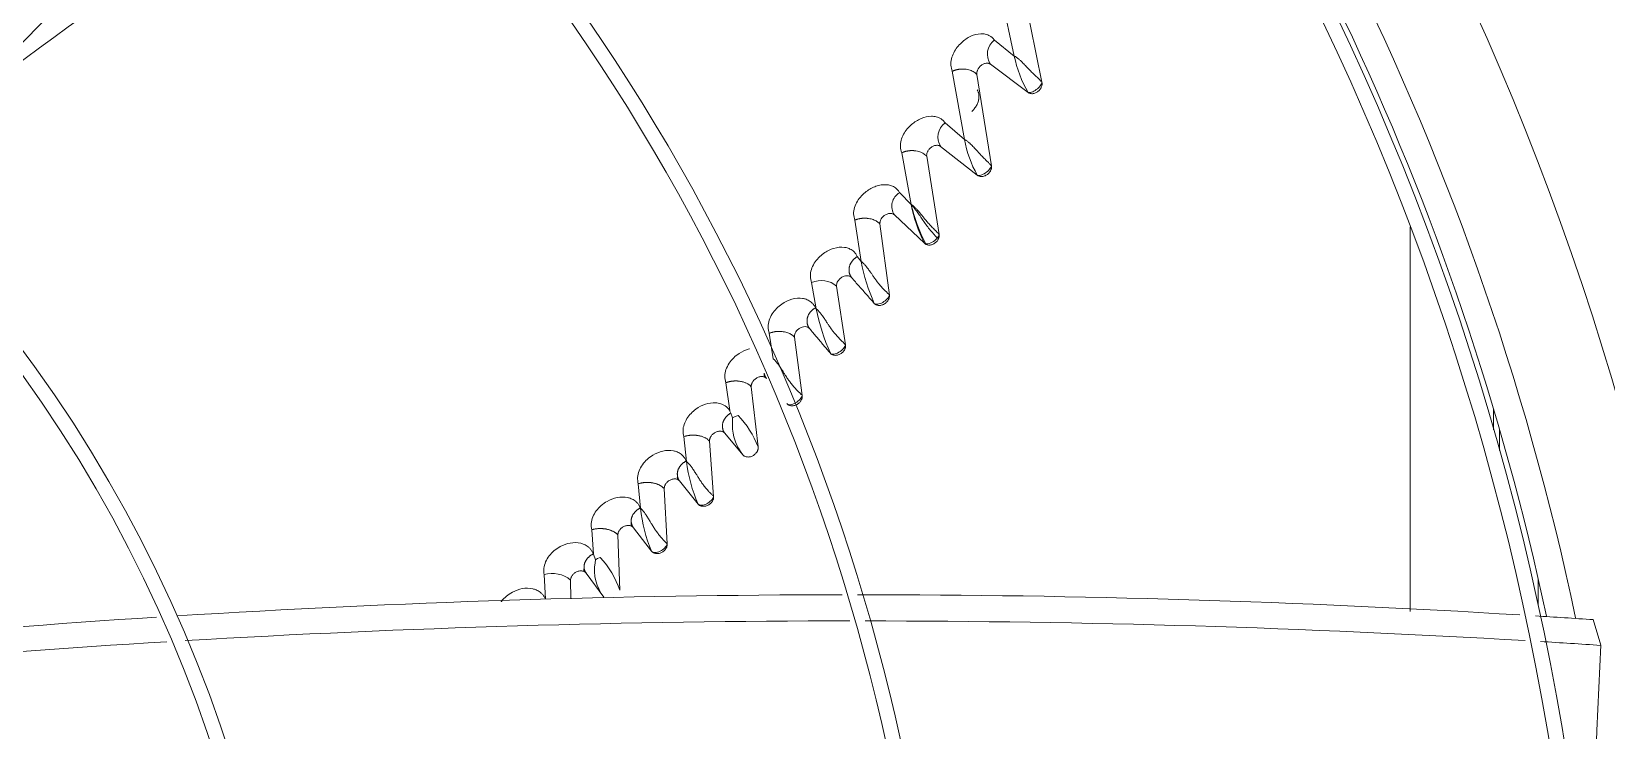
# Model space of a CAD drawing. Header units: millimetres. Extents: x 113490 to 142599, y -20467 to 115.
# Drawn here: x 124341.5 to 124607.3, y -11283.8 to -11165.8 of the extents above; entities that cross this region are included whole.
import ezdxf

# ---------------------------------------------------------------- set-up
doc = ezdxf.new("R2010")
doc.units = ezdxf.units.MM
doc.layers.add('DV3_0', color=7, linetype='Continuous')

msp = doc.modelspace()

# ---------------------------------------------------------------- linework, layer by layer
at = {"layer": 'DV3_0', "color": 7, "linetype": 'Continuous', "lineweight": 15}
for p, q in [((124315.94, -11191.95), (124468.66, -11037.08)), ((124504.68, -11157.76), (124507.32, -11169.95)), ((124508.69, -11158.13), (124511.98, -11174.37)), ((124507.32, -11169.95), (124503.96, -11167.25)), ((124509.68, -11176.1), (124503.29, -11171.32)), ((124496.86, -11172.51), (124498.93, -11184.02)), ((124501.02, -11173.05), (124503.46, -11188.45)), ((124498.93, -11184.02), (124495.65, -11181.24)), ((124501.08, -11190.05), (124494.89, -11185.2)), ((124488.34, -11186.26), (124489.92, -11194.99)), ((124492.54, -11186.85), (124494.63, -11200.04)), ((124489.92, -11194.99), (124487.98, -11193.01)), ((124480.41, -11197.64), (124481.48, -11204.6)), ((124484.65, -11198.28), (124486.24, -11210.27)), ((124492.16, -11201.55), (124487.1, -11196.76)), ((124574.12, -11198.79), (124574.12, -11263.69)), ((124481.48, -11204.6), (124480.82, -11203.79)), ((124473.12, -11208.18), (124473.9, -11212.63)), ((124477.34, -11208.79), (124478.84, -11218.68)), ((124473.9, -11212.63), (124473.76, -11212.44)), ((124465.97, -11216.72), (124466.65, -11221.06)), ((124470.22, -11217.37), (124471.53, -11227.23)), ((124458.63, -11225.07), (124459.3, -11229.75)), ((124462.94, -11225.75), (124464.09, -11235.89)), ((124459.79, -11230.97), (124459.46, -11230.22)), ((124459.79, -11230.97), (124460.24, -11230.75)), ((124460.24, -11230.75), (124460.71, -11230.58)), ((124588.21, -11229.49), (124588.21, -11233.04)), ((124459.74, -11232.21), (124459.79, -11230.97)), ((124589.2, -11236.49), (124589.2, -11232.85)), ((124451.55, -11234.16), (124452, -11238.35)), ((124455.89, -11234.92), (124456.57, -11244.27)), ((124461.5, -11237.23), (124458.46, -11233.59)), ((124452, -11238.35), (124451.95, -11238.28)), ((124443.85, -11242.12), (124444.23, -11246.25)), ((124448.25, -11242.93), (124448.74, -11252.28)), ((124453.96, -11245.54), (124450.84, -11241.65)), ((124444.23, -11246.25), (124444.2, -11246.21)), ((124436, -11249.88), (124436.3, -11254.01)), ((124440.43, -11250.75), (124440.73, -11260.1)), ((124446.1, -11253.49), (124443.05, -11249.53)), ((124436.3, -11254.01), (124436.27, -11253.97)), ((124436.64, -11254.94), (124436.3, -11254.01)), ((124436.99, -11254.75), (124437.26, -11254.62)), ((124437.26, -11254.62), (124437.44, -11254.55)), ((124438.05, -11261.26), (124435.08, -11257.21)), ((124436.56, -11255.44), (124436.64, -11254.94)), ((124436.64, -11254.94), (124436.99, -11254.75)), ((124427.98, -11257.44), (124428.21, -11261.61)), ((124432.43, -11258.38), (124432.46, -11261.48)), ((124595.73, -11262.66), (124595.73, -11258.08)), ((124606.3, -11269.38), (124605.05, -11265.05)), ((124605.65, -11283.75), (124606.3, -11269.38))]:
    msp.add_line(p, q, dxfattribs=at)
for centre, radius, start, end in [((124150.24, -11359.99), 551.5, 15.4775, 74.5225), ((124150.24, -11359.99), 453.5, 315.9918, 45.5613), ((124150.24, -11359.99), 456, 316.0129, 45.5635), ((124150.24, -11359.99), 477.5, 316.9802, 43.0198), ((124150.24, -11359.99), 457, 12.0648, 38.7918), ((124150.24, -11359.99), 343.5, 315.6512, 45.622), ((124150.24, -11359.99), 346, 316.5062, 45.3204), ((124859.25, -11871.46), 872.22, 121.56134, 127.88902), ((124505.79, -11169.63), 3.01, 127.446, 214.0679), ((124527.09, -11165.9), 20.18, 191.5575, 210.3468), ((124497.3, -11183.61), 2.88, 124.7166, 213.5116), ((124517.38, -11180.84), 18.72, 189.7816, 209.4698), ((124150.24, -11359.99), 233.5, 316.4663, 45.8392), ((124150.24, -11359.99), 236, 317.0271, 45.7088), ((124489.3, -11195.29), 2.64, 120.02, 213.6405), ((124514.08, -11190.4), 24.59, 190.7346, 206.9553), ((124517.86, -11188.33), 28.72, 193.3894, 207.6128), ((124509.96, -11199.62), 28.9, 189.9095, 204.6566), ((124474.76, -11211.76), 3.94, 48.9972, 114.5532), ((124506.79, -11206.27), 33.49, 190.9397, 204.3643), ((124466.09, -11223.78), 0.996, 164.4286, 200.7731), ((124453.67, -11231.95), 6.04, 16.651, 21.4082), ((124449.36, -11241.54), 15.77, 20.989, 44.0203), ((124468.15, -11232.08), 8.41, 180.9081, 217.7819), ((124478.09, -11235.11), 26.29, 187.0764, 203.3625), ((124451.33, -11241.09), 0.885, 161.2275, 200.8008), ((124469.82, -11243.51), 25.74, 186.1174, 202.8222), ((124443.5, -11248.97), 0.845, 159.536, 201.092), ((124426.13, -11264.99), 15.39, 18.5208, 42.7185), ((124429.33, -11262.08), 4.83, 50.0895, 106.1879), ((124435.48, -11256.66), 0.795, 157.3992, 201.2102), ((124444.06, -11256.62), 7.59, 171.042, 217.6939), ((124480.61, -13101.74), 1840.9, 90.07296, 93.56963), ((124480.61, -13101.74), 1840.9, 86.5108, 89.99128), ((124480.61, -13101.74), 1840.9, 93.67624, 96.85972), ((124480.5, -13186.65), 1921.39, 90.02851, 93.37418), ((124480.5, -13186.65), 1921.39, 86.62723, 89.95007), ((124480.61, -13101.74), 1840.9, 86.12402, 86.42814), ((124480.5, -13186.65), 1921.39, 93.4677, 96.48783), ((124480.5, -13186.65), 1921.39, 86.24591, 86.54956), ((125012.49, -11303.41), 407.31, 177.2335, 181.1915)]:
    msp.add_arc(centre, radius, start, end, dxfattribs=at)
at = {"layer": 'DV3_0', "color": 7, "linetype": 'Continuous', "lineweight": 20}
for centre, radius, start, end in [((124150.24, -11359.99), 461.75, 11.9044, 42.2304), ((124492.45, -11201.16), 0.49, 233.7476, 265.2283), ((124492.28, -11199.1), 2.55, 272.8508, 322.5113), ((124493.33, -11199.73), 1.35, 316.5606, 346.5087)]:
    msp.add_arc(centre, radius, start, end, dxfattribs=at)
at = {"layer": 'DV3_0', "color": 7, "linetype": 'Continuous', "lineweight": 15}
for points, knots in [([(124503.96, -11167.25), (124503.85, -11167.11), (124503.65, -11166.85), (124503.27, -11166.57), (124502.86, -11166.37), (124502.45, -11166.25), (124502.06, -11166.2), (124501.24, -11166.18), (124499.93, -11166.52), (124498.59, -11167.45), (124497.67, -11168.46), (124497.07, -11169.38), (124496.68, -11170.42), (124496.55, -11171.53), (124496.75, -11172.18), (124496.86, -11172.51)], [0, 0, 0, 0, 0.048624, 0.094156, 0.13685, 0.17668, 0.213406, 0.24691, 0.396876, 0.550422, 0.632436, 0.719781, 0.810754, 0.903952, 1, 1, 1, 1]), ([(124496.86, -11172.51), (124496.9, -11172.49), (124497, -11172.45), (124497.14, -11172.4), (124497.28, -11172.35), (124497.41, -11172.31), (124497.54, -11172.27), (124497.67, -11172.24), (124497.79, -11172.21), (124497.91, -11172.19), (124498.03, -11172.18), (124498.14, -11172.16), (124498.24, -11172.15), (124498.34, -11172.14), (124498.43, -11172.14), (124498.52, -11172.14), (124498.6, -11172.14), (124498.68, -11172.14), (124498.75, -11172.14), (124498.81, -11172.14), (124498.87, -11172.14), (124498.93, -11172.15), (124499.12, -11172.16), (124499.45, -11172.21), (124499.87, -11172.33), (124500.23, -11172.48), (124500.54, -11172.65), (124500.8, -11172.84), (124500.95, -11172.98), (124501.01, -11173.05)], [0, 0, 0, 0, 0.032244, 0.06322, 0.092989, 0.121598, 0.149081, 0.175465, 0.200767, 0.225002, 0.248177, 0.270297, 0.291365, 0.311381, 0.330344, 0.34825, 0.365097, 0.38088, 0.395595, 0.409237, 0.4218, 0.433281, 0.443674, 0.547844, 0.647183, 0.741916, 0.832156, 0.91808, 1, 1, 1, 1]), ([(124503.29, -11171.32), (124503.27, -11171.3), (124503.22, -11171.27), (124503.14, -11171.23), (124503.06, -11171.2), (124502.94, -11171.16), (124502.77, -11171.14), (124502.55, -11171.15), (124502.31, -11171.21), (124502, -11171.34), (124501.69, -11171.54), (124501.44, -11171.81), (124501.28, -11172.01), (124501.17, -11172.22), (124501.08, -11172.42), (124501.02, -11172.63), (124501, -11172.84), (124501.01, -11172.98), (124501.01, -11173.05)], [0, 0, 0, 0, 0.029381, 0.058602, 0.087885, 0.117452, 0.18253, 0.248896, 0.319951, 0.392261, 0.543681, 0.618373, 0.692652, 0.752848, 0.812262, 0.876397, 0.938375, 1, 1, 1, 1]), ([(124507.32, -11169.95), (124507.36, -11169.97), (124507.45, -11170.01), (124507.58, -11170.09), (124507.72, -11170.18), (124507.86, -11170.29), (124508.02, -11170.41), (124508.18, -11170.55), (124508.35, -11170.7), (124508.55, -11170.9), (124508.79, -11171.13), (124509.07, -11171.42), (124509.33, -11171.7), (124509.59, -11171.98), (124509.85, -11172.24), (124510.12, -11172.52), (124510.38, -11172.78), (124510.65, -11173.04), (124510.91, -11173.29), (124511.16, -11173.53), (124511.39, -11173.75), (124511.61, -11173.97), (124511.81, -11174.17), (124511.92, -11174.3), (124511.98, -11174.37)], [0, 0, 0, 0, 0.023498, 0.048897, 0.076254, 0.105618, 0.137034, 0.170541, 0.206177, 0.243975, 0.303434, 0.363525, 0.424255, 0.478728, 0.533775, 0.589597, 0.64577, 0.699948, 0.752412, 0.80346, 0.853406, 0.902578, 0.951321, 1, 1, 1, 1]), ([(124511.98, -11174.37), (124511.98, -11174.4), (124512, -11174.47), (124512.01, -11174.57), (124512.01, -11174.67), (124512, -11174.78), (124511.98, -11174.89), (124511.95, -11175.03), (124511.89, -11175.19), (124511.79, -11175.4), (124511.65, -11175.61), (124511.47, -11175.81), (124511.25, -11175.99), (124510.94, -11176.18), (124510.6, -11176.29), (124510.27, -11176.31), (124510.07, -11176.28), (124509.91, -11176.23), (124509.79, -11176.17), (124509.71, -11176.12), (124509.68, -11176.1)], [0, 0, 0, 0, 0.029941, 0.059776, 0.089719, 0.11998, 0.150766, 0.182271, 0.237743, 0.293712, 0.36616, 0.439193, 0.5137, 0.588322, 0.735295, 0.804201, 0.872533, 0.915894, 0.958168, 1, 1, 1, 1]), ([(124501.08, -11175.63), (124501.1, -11175.68), (124501.14, -11175.76), (124501.2, -11175.9), (124501.25, -11176.03), (124501.29, -11176.17), (124501.32, -11176.3), (124501.34, -11176.43), (124501.35, -11176.56), (124501.36, -11176.69), (124501.36, -11176.81), (124501.36, -11176.93), (124501.35, -11177.04), (124501.34, -11177.15), (124501.32, -11177.25), (124501.29, -11177.43), (124501.22, -11177.67), (124501.11, -11177.98), (124500.96, -11178.28), (124500.78, -11178.57), (124500.58, -11178.83), (124500.37, -11179.07), (124500.21, -11179.22), (124500.14, -11179.29)], [0, 0, 0, 0, 0.040689, 0.080596, 0.119529, 0.157341, 0.193932, 0.22923, 0.263193, 0.295792, 0.327014, 0.356851, 0.385297, 0.412348, 0.437993, 0.462221, 0.541843, 0.621089, 0.699698, 0.777369, 0.853621, 0.927915, 1, 1, 1, 1]), ([(124495.65, -11181.24), (124495.55, -11181.1), (124495.35, -11180.84), (124494.98, -11180.54), (124494.57, -11180.33), (124494.16, -11180.19), (124493.75, -11180.12), (124492.91, -11180.08), (124491.57, -11180.38), (124490.18, -11181.26), (124489.23, -11182.23), (124488.6, -11183.14), (124488.18, -11184.17), (124488.03, -11185.27), (124488.23, -11185.93), (124488.34, -11186.26)], [0, 0, 0, 0, 0.047879, 0.093131, 0.135924, 0.176323, 0.214246, 0.249573, 0.400331, 0.55084, 0.632619, 0.719752, 0.810618, 0.903787, 1, 1, 1, 1]), ([(124494.89, -11185.2), (124494.87, -11185.18), (124494.82, -11185.15), (124494.73, -11185.1), (124494.65, -11185.07), (124494.52, -11185.03), (124494.34, -11185), (124494.11, -11185.01), (124493.87, -11185.06), (124493.55, -11185.18), (124493.24, -11185.38), (124492.98, -11185.64), (124492.82, -11185.84), (124492.7, -11186.03), (124492.62, -11186.23), (124492.55, -11186.43), (124492.52, -11186.65), (124492.54, -11186.78), (124492.54, -11186.85)], [0, 0, 0, 0, 0.030729, 0.061465, 0.092461, 0.123966, 0.190052, 0.257414, 0.329029, 0.401758, 0.552091, 0.624447, 0.696235, 0.754669, 0.81231, 0.876246, 0.93817, 1, 1, 1, 1]), ([(124498.93, -11184.02), (124498.94, -11184.03), (124498.98, -11184.05), (124499.04, -11184.08), (124499.12, -11184.13), (124499.25, -11184.21), (124499.41, -11184.33), (124499.61, -11184.49), (124499.93, -11184.77), (124500.35, -11185.19), (124500.82, -11185.7), (124501.34, -11186.27), (124501.9, -11186.86), (124502.42, -11187.39), (124502.75, -11187.72), (124502.95, -11187.91), (124503.14, -11188.1), (124503.31, -11188.28), (124503.41, -11188.39), (124503.46, -11188.45)], [0, 0, 0, 0, 0.008246, 0.020454, 0.036664, 0.056913, 0.093951, 0.135263, 0.180965, 0.300632, 0.4172, 0.49772, 0.649549, 0.779717, 0.824321, 0.868366, 0.912135, 0.955916, 1, 1, 1, 1]), ([(124488.34, -11186.26), (124488.38, -11186.24), (124488.48, -11186.2), (124488.62, -11186.15), (124488.77, -11186.1), (124488.91, -11186.06), (124489.04, -11186.02), (124489.17, -11186), (124489.29, -11185.97), (124489.41, -11185.95), (124489.53, -11185.94), (124489.64, -11185.92), (124489.74, -11185.91), (124489.84, -11185.91), (124489.93, -11185.9), (124490.01, -11185.9), (124490.09, -11185.9), (124490.16, -11185.9), (124490.23, -11185.91), (124490.29, -11185.91), (124490.35, -11185.91), (124490.4, -11185.92), (124490.44, -11185.92), (124490.63, -11185.94), (124490.96, -11185.99), (124491.39, -11186.11), (124491.75, -11186.26), (124492.06, -11186.44), (124492.33, -11186.64), (124492.47, -11186.78), (124492.54, -11186.85)], [0, 0, 0, 0, 0.032464, 0.063613, 0.093501, 0.122168, 0.149645, 0.175954, 0.20111, 0.225125, 0.248005, 0.269755, 0.290377, 0.309869, 0.328231, 0.34546, 0.361553, 0.376506, 0.390315, 0.402975, 0.414482, 0.424831, 0.434019, 0.442041, 0.547052, 0.646947, 0.741997, 0.832361, 0.918252, 1, 1, 1, 1]), ([(124503.46, -11188.45), (124503.47, -11188.48), (124503.48, -11188.55), (124503.48, -11188.65), (124503.48, -11188.76), (124503.46, -11188.86), (124503.44, -11188.97), (124503.4, -11189.11), (124503.34, -11189.27), (124503.23, -11189.46), (124503.08, -11189.66), (124502.89, -11189.85), (124502.67, -11190.01), (124502.35, -11190.19), (124502, -11190.28), (124501.68, -11190.28), (124501.47, -11190.25), (124501.31, -11190.19), (124501.19, -11190.13), (124501.11, -11190.08), (124501.08, -11190.05)], [0, 0, 0, 0, 0.030327, 0.060484, 0.090695, 0.121183, 0.152165, 0.183847, 0.238646, 0.294034, 0.364857, 0.436394, 0.510055, 0.584088, 0.731546, 0.801326, 0.870591, 0.914573, 0.957501, 1, 1, 1, 1]), ([(124487.98, -11193.01), (124487.9, -11192.87), (124487.74, -11192.61), (124487.43, -11192.3), (124487.1, -11192.06), (124486.76, -11191.89), (124486.41, -11191.77), (124486.08, -11191.69), (124485.3, -11191.6), (124483.97, -11191.8), (124482.53, -11192.6), (124481.5, -11193.53), (124480.8, -11194.45), (124480.33, -11195.5), (124480.13, -11196.62), (124480.31, -11197.29), (124480.41, -11197.64)], [0, 0, 0, 0, 0.043276, 0.083851, 0.121848, 0.157353, 0.190322, 0.220681, 0.248337, 0.398285, 0.545073, 0.62947, 0.718481, 0.810504, 0.904076, 1, 1, 1, 1]), ([(124489.92, -11194.99), (124489.96, -11195.01), (124490.03, -11195.06), (124490.15, -11195.14), (124490.27, -11195.23), (124490.38, -11195.33), (124490.57, -11195.5), (124490.85, -11195.79), (124491.22, -11196.21), (124491.58, -11196.64), (124491.86, -11196.99), (124492.09, -11197.28), (124492.31, -11197.55), (124492.56, -11197.85), (124492.9, -11198.24), (124493.33, -11198.72), (124493.78, -11199.16), (124494.08, -11199.46), (124494.28, -11199.66), (124494.47, -11199.86), (124494.58, -11199.98), (124494.63, -11200.04)], [0, 0, 0, 0, 0.021136, 0.043034, 0.065722, 0.089226, 0.113567, 0.180819, 0.267102, 0.36032, 0.424226, 0.458297, 0.515829, 0.568667, 0.616874, 0.728058, 0.829043, 0.871408, 0.913772, 0.956511, 1, 1, 1, 1]), ([(124494.3, -11200.65), (124494.21, -11200.54), (124494, -11200.31), (124493.55, -11199.81), (124493.01, -11199.17), (124492.44, -11198.41), (124491.91, -11197.66), (124491.41, -11196.93), (124490.92, -11196.23), (124490.43, -11195.56), (124490.09, -11195.16), (124489.92, -11194.99)], [0, 0, 0, 0, 0.062498, 0.125002, 0.250008, 0.375015, 0.500022, 0.625028, 0.750035, 0.875042, 1, 1, 1, 1]), ([(124480.41, -11197.64), (124480.46, -11197.61), (124480.56, -11197.57), (124480.72, -11197.52), (124480.87, -11197.48), (124481.01, -11197.44), (124481.15, -11197.41), (124481.28, -11197.38), (124481.41, -11197.36), (124481.53, -11197.35), (124481.65, -11197.33), (124481.76, -11197.32), (124481.86, -11197.32), (124481.95, -11197.31), (124482.04, -11197.31), (124482.12, -11197.31), (124482.19, -11197.31), (124482.26, -11197.32), (124482.31, -11197.32), (124482.37, -11197.32), (124482.41, -11197.32), (124482.45, -11197.33), (124482.48, -11197.33), (124482.65, -11197.35), (124482.94, -11197.39), (124483.34, -11197.49), (124483.68, -11197.61), (124483.99, -11197.76), (124484.25, -11197.93), (124484.47, -11198.1), (124484.59, -11198.22), (124484.65, -11198.28)], [0, 0, 0, 0, 0.034013, 0.066516, 0.097557, 0.127175, 0.155397, 0.182242, 0.207725, 0.231853, 0.254633, 0.276066, 0.296153, 0.314893, 0.332284, 0.348322, 0.363003, 0.376325, 0.388281, 0.398868, 0.408082, 0.415918, 0.422372, 0.427442, 0.521233, 0.61073, 0.696164, 0.77766, 0.855341, 0.929378, 1, 1, 1, 1]), ([(124487.1, -11196.76), (124487.08, -11196.73), (124487.03, -11196.69), (124486.95, -11196.64), (124486.87, -11196.6), (124486.74, -11196.55), (124486.57, -11196.51), (124486.34, -11196.5), (124486.1, -11196.53), (124485.76, -11196.63), (124485.36, -11196.86), (124484.99, -11197.22), (124484.79, -11197.56), (124484.7, -11197.8), (124484.66, -11197.97), (124484.64, -11198.13), (124484.65, -11198.23), (124484.65, -11198.28)], [0, 0, 0, 0, 0.030568, 0.061113, 0.091892, 0.123156, 0.188638, 0.255339, 0.326154, 0.398049, 0.546641, 0.690305, 0.807603, 0.857297, 0.906323, 0.95344, 1, 1, 1, 1]), ([(124494.63, -11200.04), (124494.64, -11200.07), (124494.65, -11200.12), (124494.65, -11200.2), (124494.65, -11200.28), (124494.64, -11200.39), (124494.62, -11200.54), (124494.56, -11200.71), (124494.48, -11200.89), (124494.31, -11201.16), (124494.07, -11201.42), (124493.76, -11201.62), (124493.51, -11201.74), (124493.24, -11201.82), (124492.98, -11201.85), (124492.74, -11201.83), (124492.54, -11201.78), (124492.38, -11201.71), (124492.26, -11201.64), (124492.19, -11201.58), (124492.16, -11201.55)], [0, 0, 0, 0, 0.023243, 0.046646, 0.070325, 0.094393, 0.141984, 0.190048, 0.245114, 0.300885, 0.441931, 0.51503, 0.588687, 0.662721, 0.735694, 0.804836, 0.873484, 0.916387, 0.958352, 1, 1, 1, 1]), ([(124480.82, -11203.79), (124480.75, -11203.64), (124480.6, -11203.34), (124480.29, -11202.98), (124479.96, -11202.71), (124479.61, -11202.51), (124479.28, -11202.37), (124478.96, -11202.28), (124478.18, -11202.14), (124476.84, -11202.28), (124475.33, -11203.05), (124474.26, -11203.97), (124473.52, -11204.91), (124473.02, -11205.98), (124472.82, -11207.14), (124473.02, -11207.83), (124473.12, -11208.18)], [0, 0, 0, 0, 0.045903, 0.088222, 0.127121, 0.162682, 0.194844, 0.223516, 0.248586, 0.398406, 0.542873, 0.627775, 0.717223, 0.809644, 0.90359, 1, 1, 1, 1]), ([(124480.82, -11203.79), (124480.78, -11203.82), (124480.7, -11203.87), (124480.57, -11203.95), (124480.46, -11204.04), (124480.35, -11204.13), (124480.24, -11204.23), (124480.14, -11204.33), (124480.05, -11204.43), (124479.96, -11204.54), (124479.88, -11204.65), (124479.8, -11204.77), (124479.73, -11204.89), (124479.67, -11205.01), (124479.61, -11205.13), (124479.56, -11205.25), (124479.52, -11205.38), (124479.49, -11205.51), (124479.46, -11205.63), (124479.44, -11205.76), (124479.43, -11205.89), (124479.43, -11206.02), (124479.43, -11206.14), (124479.44, -11206.27), (124479.46, -11206.39), (124479.48, -11206.52), (124479.52, -11206.64), (124479.56, -11206.76), (124479.6, -11206.88), (124479.65, -11206.99), (124479.71, -11207.11), (124479.78, -11207.22), (124479.83, -11207.29), (124479.86, -11207.32)], [0, 0, 0, 0, 0.030257, 0.060484, 0.09073, 0.121035, 0.151434, 0.181953, 0.212616, 0.243438, 0.274433, 0.30561, 0.336978, 0.36854, 0.400301, 0.432265, 0.464435, 0.496814, 0.529403, 0.562193, 0.595176, 0.628335, 0.661657, 0.695123, 0.728715, 0.762415, 0.796204, 0.830066, 0.863984, 0.897946, 0.93194, 0.965959, 1, 1, 1, 1]), ([(124481.48, -11204.6), (124481.52, -11204.63), (124481.6, -11204.69), (124481.72, -11204.79), (124481.84, -11204.9), (124481.96, -11205.02), (124482.16, -11205.23), (124482.44, -11205.57), (124482.8, -11206.07), (124483.15, -11206.57), (124483.43, -11206.97), (124483.7, -11207.37), (124483.99, -11207.77), (124484.31, -11208.19), (124484.59, -11208.52), (124484.82, -11208.79), (124485.04, -11209.03), (124485.27, -11209.27), (124485.48, -11209.49), (124485.69, -11209.7), (124485.89, -11209.9), (124486.08, -11210.09), (124486.18, -11210.21), (124486.24, -11210.27)], [0, 0, 0, 0, 0.02193, 0.044623, 0.068109, 0.092415, 0.117564, 0.1874, 0.278761, 0.36922, 0.434707, 0.474881, 0.55813, 0.630924, 0.676359, 0.719959, 0.762001, 0.802791, 0.842656, 0.881945, 0.921019, 0.960246, 1, 1, 1, 1]), ([(124479.86, -11207.32), (124479.81, -11207.28), (124479.72, -11207.18), (124479.48, -11207.05), (124479.1, -11206.98), (124478.58, -11207.07), (124478.08, -11207.33), (124477.69, -11207.7), (124477.45, -11208.09), (124477.35, -11208.4), (124477.33, -11208.63), (124477.34, -11208.74), (124477.34, -11208.79)], [0, 0, 0, 0, 0.06134, 0.123453, 0.255164, 0.397247, 0.545621, 0.688819, 0.805782, 0.90458, 0.952528, 1, 1, 1, 1]), ([(124483.69, -11211.68), (124483.48, -11211.44), (124483.06, -11210.96), (124482.42, -11210.24), (124481.79, -11209.52), (124481.15, -11208.79), (124480.5, -11208.06), (124480.07, -11207.57), (124479.86, -11207.32)], [0, 0, 0, 0, 0.162615, 0.326841, 0.492682, 0.660148, 0.82925, 1, 1, 1, 1]), ([(124473.76, -11212.44), (124473.68, -11212.29), (124473.54, -11211.99), (124473.24, -11211.63), (124472.91, -11211.35), (124472.57, -11211.14), (124472.23, -11210.99), (124471.91, -11210.9), (124471.14, -11210.75), (124469.79, -11210.86), (124468.28, -11211.6), (124467.18, -11212.51), (124466.42, -11213.45), (124465.91, -11214.52), (124465.69, -11215.68), (124465.87, -11216.37), (124465.97, -11216.72)], [0, 0, 0, 0, 0.045816, 0.088117, 0.127063, 0.162735, 0.195085, 0.224033, 0.249478, 0.398687, 0.541879, 0.628145, 0.718265, 0.810778, 0.904381, 1, 1, 1, 1]), ([(124486.24, -11210.27), (124486.24, -11210.3), (124486.25, -11210.35), (124486.25, -11210.44), (124486.25, -11210.52), (124486.24, -11210.63), (124486.21, -11210.78), (124486.14, -11210.96), (124486.05, -11211.14), (124485.87, -11211.41), (124485.6, -11211.66), (124485.28, -11211.85), (124485.02, -11211.96), (124484.75, -11212.02), (124484.49, -11212.04), (124484.24, -11212.01), (124484.05, -11211.94), (124483.9, -11211.86), (124483.78, -11211.78), (124483.72, -11211.72), (124483.69, -11211.68)], [0, 0, 0, 0, 0.023263, 0.046619, 0.070185, 0.09408, 0.142394, 0.191175, 0.246921, 0.303417, 0.444844, 0.517438, 0.590593, 0.664065, 0.736419, 0.804903, 0.872906, 0.916114, 0.958259, 1, 1, 1, 1]), ([(124486.24, -11210.27), (124486.21, -11210.45), (124486.08, -11210.68), (124485.68, -11211.12), (124485.41, -11211.35), (124484.83, -11211.68), (124484.53, -11211.79), (124484.01, -11211.86), (124483.81, -11211.81), (124483.69, -11211.68)], [0, 0, 0, 0, 0.25, 0.25, 0.5, 0.5, 0.75, 0.75, 1, 1, 1, 1]), ([(124473.76, -11212.44), (124473.72, -11212.47), (124473.63, -11212.52), (124473.51, -11212.6), (124473.39, -11212.68), (124473.28, -11212.77), (124473.17, -11212.87), (124473.07, -11212.97), (124472.97, -11213.07), (124472.88, -11213.18), (124472.8, -11213.29), (124472.72, -11213.41), (124472.65, -11213.52), (124472.59, -11213.64), (124472.53, -11213.76), (124472.48, -11213.89), (124472.44, -11214.01), (124472.4, -11214.14), (124472.38, -11214.26), (124472.36, -11214.39), (124472.34, -11214.52), (124472.34, -11214.64), (124472.34, -11214.77), (124472.35, -11214.89), (124472.37, -11215.02), (124472.39, -11215.14), (124472.42, -11215.26), (124472.46, -11215.38), (124472.5, -11215.5), (124472.56, -11215.61), (124472.62, -11215.72), (124472.68, -11215.83), (124472.73, -11215.9), (124472.76, -11215.93)], [0, 0, 0, 0, 0.030425, 0.060815, 0.091218, 0.121674, 0.152215, 0.182869, 0.213655, 0.244591, 0.275687, 0.306954, 0.338398, 0.370022, 0.401831, 0.433828, 0.466015, 0.498396, 0.530972, 0.563735, 0.596674, 0.629777, 0.663028, 0.696409, 0.729903, 0.763492, 0.797158, 0.830885, 0.864657, 0.898463, 0.932293, 0.966139, 1, 1, 1, 1]), ([(124473.9, -11212.63), (124473.95, -11212.66), (124474.03, -11212.73), (124474.16, -11212.84), (124474.28, -11212.96), (124474.41, -11213.1), (124474.6, -11213.32), (124474.9, -11213.7), (124475.26, -11214.24), (124475.62, -11214.78), (124475.91, -11215.22), (124476.19, -11215.65), (124476.5, -11216.09), (124476.83, -11216.53), (124477.12, -11216.87), (124477.35, -11217.14), (124477.59, -11217.4), (124477.82, -11217.64), (124478.05, -11217.87), (124478.27, -11218.09), (124478.48, -11218.29), (124478.67, -11218.49), (124478.78, -11218.62), (124478.84, -11218.68)], [0, 0, 0, 0, 0.022275, 0.045317, 0.069159, 0.093827, 0.119347, 0.190503, 0.284339, 0.374913, 0.441612, 0.484176, 0.567352, 0.639937, 0.684392, 0.726937, 0.767875, 0.807537, 0.846286, 0.884506, 0.922594, 0.960956, 1, 1, 1, 1]), ([(124465.97, -11216.72), (124466.02, -11216.7), (124466.12, -11216.66), (124466.28, -11216.61), (124466.43, -11216.57), (124466.58, -11216.53), (124466.72, -11216.5), (124466.86, -11216.47), (124466.99, -11216.45), (124467.11, -11216.44), (124467.23, -11216.42), (124467.34, -11216.42), (124467.44, -11216.41), (124467.54, -11216.41), (124467.62, -11216.4), (124467.71, -11216.4), (124467.78, -11216.41), (124467.85, -11216.41), (124467.91, -11216.41), (124467.96, -11216.41), (124468.01, -11216.42), (124468.05, -11216.42), (124468.08, -11216.42), (124468.1, -11216.43), (124468.27, -11216.44), (124468.55, -11216.49), (124468.94, -11216.58), (124469.28, -11216.71), (124469.57, -11216.85), (124469.83, -11217.02), (124470.04, -11217.19), (124470.16, -11217.31), (124470.22, -11217.37)], [0, 0, 0, 0, 0.034382, 0.067257, 0.09867, 0.128653, 0.157228, 0.184415, 0.210227, 0.234673, 0.257758, 0.279488, 0.299864, 0.318888, 0.336558, 0.352873, 0.367831, 0.38143, 0.393667, 0.404538, 0.41404, 0.42217, 0.428926, 0.434304, 0.438302, 0.530373, 0.618142, 0.701875, 0.781741, 0.85791, 0.930582, 1, 1, 1, 1]), ([(124472.76, -11215.93), (124472.71, -11215.89), (124472.62, -11215.79), (124472.38, -11215.66), (124472, -11215.58), (124471.49, -11215.66), (124470.99, -11215.91), (124470.59, -11216.27), (124470.34, -11216.67), (124470.24, -11216.98), (124470.21, -11217.2), (124470.22, -11217.31), (124470.22, -11217.37)], [0, 0, 0, 0, 0.061421, 0.123667, 0.255432, 0.397199, 0.544968, 0.687719, 0.804815, 0.904048, 0.952278, 1, 1, 1, 1]), ([(124476.28, -11220.09), (124476.09, -11219.86), (124475.7, -11219.4), (124475.11, -11218.72), (124474.53, -11218.02), (124473.94, -11217.33), (124473.35, -11216.63), (124472.96, -11216.17), (124472.76, -11215.93)], [0, 0, 0, 0, 0.163033, 0.327514, 0.493444, 0.66083, 0.829679, 1, 1, 1, 1]), ([(124462.65, -11219.34), (124462.62, -11219.35), (124462.01, -11219.51), (124461.05, -11219.95), (124459.93, -11220.85), (124459.15, -11221.78), (124458.61, -11222.86), (124458.37, -11224.01), (124458.54, -11224.71), (124458.63, -11225.07)], [0.3922784, 0.3922784, 0.3922784, 0.3922784, 0.3989376, 0.5409153, 0.6281958, 0.718865, 0.8114508, 0.9049035, 1, 1, 1, 1]), ([(124478.84, -11218.68), (124478.84, -11218.71), (124478.85, -11218.76), (124478.86, -11218.84), (124478.85, -11218.93), (124478.84, -11219.05), (124478.81, -11219.2), (124478.75, -11219.38), (124478.65, -11219.56), (124478.47, -11219.83), (124478.2, -11220.08), (124477.88, -11220.28), (124477.62, -11220.38), (124477.35, -11220.44), (124477.08, -11220.46), (124476.83, -11220.42), (124476.64, -11220.36), (124476.49, -11220.28), (124476.37, -11220.19), (124476.31, -11220.12), (124476.28, -11220.09)], [0, 0, 0, 0, 0.023849, 0.04779, 0.071955, 0.096472, 0.145038, 0.194053, 0.249314, 0.305365, 0.445367, 0.517672, 0.590601, 0.663955, 0.736204, 0.80467, 0.872684, 0.915931, 0.958145, 1, 1, 1, 1]), ([(124478.84, -11218.68), (124478.82, -11218.86), (124478.69, -11219.09), (124478.29, -11219.55), (124478.02, -11219.77), (124477.44, -11220.11), (124477.13, -11220.22), (124476.61, -11220.28), (124476.4, -11220.22), (124476.28, -11220.09)], [0, 0, 0, 0, 0.25, 0.25, 0.5, 0.5, 0.75, 0.75, 1, 1, 1, 1]), ([(124466.65, -11221.06), (124466.69, -11221.1), (124466.78, -11221.17), (124466.9, -11221.28), (124467.03, -11221.41), (124467.15, -11221.55), (124467.35, -11221.78), (124467.64, -11222.18), (124468, -11222.73), (124468.35, -11223.28), (124468.64, -11223.73), (124468.91, -11224.17), (124469.22, -11224.62), (124469.55, -11225.06), (124469.83, -11225.41), (124470.06, -11225.69), (124470.29, -11225.95), (124470.52, -11226.19), (124470.75, -11226.42), (124470.97, -11226.64), (124471.17, -11226.85), (124471.36, -11227.04), (124471.47, -11227.16), (124471.53, -11227.23)], [0, 0, 0, 0, 0.022497, 0.045774, 0.069863, 0.094794, 0.12059, 0.192426, 0.287536, 0.377894, 0.444911, 0.488356, 0.571521, 0.643997, 0.688181, 0.730404, 0.770967, 0.810203, 0.848479, 0.886185, 0.923729, 0.961527, 1, 1, 1, 1]), ([(124458.63, -11225.07), (124458.68, -11225.05), (124458.79, -11225.01), (124458.95, -11224.96), (124459.1, -11224.92), (124459.25, -11224.88), (124459.4, -11224.85), (124459.54, -11224.83), (124459.67, -11224.81), (124459.79, -11224.8), (124459.91, -11224.78), (124460.02, -11224.78), (124460.12, -11224.77), (124460.22, -11224.77), (124460.3, -11224.77), (124460.39, -11224.77), (124460.46, -11224.77), (124460.53, -11224.77), (124460.59, -11224.78), (124460.64, -11224.78), (124460.68, -11224.79), (124460.72, -11224.79), (124460.75, -11224.79), (124460.78, -11224.8), (124460.79, -11224.8), (124460.91, -11224.81), (124461.12, -11224.84), (124461.41, -11224.9), (124461.67, -11224.97), (124461.91, -11225.06), (124462.13, -11225.16), (124462.33, -11225.27), (124462.51, -11225.38), (124462.67, -11225.5), (124462.81, -11225.63), (124462.9, -11225.71), (124462.94, -11225.75)], [0, 0, 0, 0, 0.034452, 0.067384, 0.098837, 0.12884, 0.157416, 0.18458, 0.210346, 0.234722, 0.257714, 0.279327, 0.299562, 0.318421, 0.335903, 0.352008, 0.366734, 0.380078, 0.392038, 0.402612, 0.411796, 0.419587, 0.425984, 0.430984, 0.434584, 0.436784, 0.502175, 0.565322, 0.626349, 0.685335, 0.742342, 0.797432, 0.850666, 0.902117, 0.951866, 1, 1, 1, 1]), ([(124465.49, -11224.36), (124465.48, -11224.34), (124465.44, -11224.3), (124465.38, -11224.25), (124465.32, -11224.2), (124465.25, -11224.16), (124465.14, -11224.1), (124464.98, -11224.05), (124464.75, -11224.02), (124464.5, -11224.03), (124464.15, -11224.1), (124463.73, -11224.31), (124463.38, -11224.61), (124463.18, -11224.88), (124463.07, -11225.06), (124463, -11225.25), (124462.95, -11225.42), (124462.93, -11225.59), (124462.94, -11225.7), (124462.94, -11225.75)], [0, 0, 0, 0, 0.024678, 0.049276, 0.073933, 0.098788, 0.123975, 0.189522, 0.256186, 0.326612, 0.39802, 0.544943, 0.686929, 0.745909, 0.804137, 0.854279, 0.903786, 0.952122, 1, 1, 1, 1]), ([(124465.11, -11223.47), (124465.12, -11223.51), (124465.13, -11223.58), (124465.16, -11223.7), (124465.2, -11223.81), (124465.24, -11223.93), (124465.29, -11224.04), (124465.35, -11224.15), (124465.42, -11224.26), (124465.47, -11224.33), (124465.49, -11224.36)], [0.7367221, 0.7367221, 0.7367221, 0.7367221, 0.7643288, 0.7978965, 0.8315165, 0.8651746, 0.8988591, 0.9325612, 0.9662753, 1, 1, 1, 1]), ([(124471.53, -11227.23), (124471.53, -11227.25), (124471.54, -11227.31), (124471.54, -11227.39), (124471.54, -11227.48), (124471.52, -11227.6), (124471.49, -11227.75), (124471.42, -11227.93), (124471.33, -11228.11), (124471.14, -11228.38), (124470.87, -11228.62), (124470.54, -11228.81), (124470.28, -11228.91), (124470.01, -11228.97), (124469.74, -11228.98), (124469.5, -11228.94), (124469.3, -11228.87), (124469.15, -11228.79), (124469.04, -11228.7), (124468.98, -11228.63), (124468.95, -11228.6)], [0, 0, 0, 0, 0.023897, 0.047874, 0.072064, 0.096593, 0.145534, 0.194892, 0.25028, 0.306447, 0.445924, 0.517891, 0.590493, 0.663638, 0.735728, 0.804216, 0.872309, 0.915692, 0.95803, 1, 1, 1, 1]), ([(124471.53, -11227.23), (124471.5, -11227.41), (124471.37, -11227.64), (124470.97, -11228.1), (124470.69, -11228.33), (124470.11, -11228.65), (124469.8, -11228.76), (124469.28, -11228.8), (124469.07, -11228.74), (124468.95, -11228.6)], [0, 0, 0, 0, 0.25, 0.25, 0.5, 0.5, 0.75, 0.75, 1, 1, 1, 1]), ([(124459.3, -11229.75), (124459.19, -11229.61), (124458.99, -11229.34), (124458.61, -11229.02), (124458.21, -11228.78), (124457.78, -11228.61), (124457.36, -11228.51), (124456.52, -11228.41), (124455.19, -11228.6), (124453.76, -11229.34), (124452.73, -11230.23), (124452.04, -11231.11), (124451.56, -11232.11), (124451.34, -11233.18), (124451.48, -11233.83), (124451.55, -11234.16)], [0, 0, 0, 0, 0.049007, 0.095446, 0.139468, 0.181114, 0.22038, 0.257178, 0.405723, 0.54922, 0.63594, 0.72517, 0.815746, 0.907169, 1, 1, 1, 1]), ([(124459.46, -11230.22), (124459.42, -11230.24), (124459.33, -11230.29), (124459.22, -11230.37), (124459.1, -11230.46), (124458.99, -11230.54), (124458.89, -11230.64), (124458.79, -11230.73), (124458.69, -11230.83), (124458.61, -11230.94), (124458.53, -11231.05), (124458.45, -11231.16), (124458.38, -11231.27), (124458.32, -11231.38), (124458.26, -11231.5), (124458.21, -11231.62), (124458.17, -11231.74), (124458.13, -11231.86), (124458.1, -11231.98), (124458.08, -11232.1), (124458.07, -11232.22), (124458.06, -11232.34), (124458.06, -11232.47), (124458.07, -11232.59), (124458.08, -11232.71), (124458.11, -11232.82), (124458.13, -11232.94), (124458.17, -11233.06), (124458.21, -11233.17), (124458.26, -11233.28), (124458.32, -11233.38), (124458.38, -11233.49), (124458.43, -11233.56), (124458.46, -11233.59)], [0, 0, 0, 0, 0.030377, 0.060748, 0.091153, 0.121627, 0.152197, 0.182886, 0.213712, 0.244687, 0.275822, 0.307124, 0.338597, 0.370244, 0.402069, 0.434073, 0.466259, 0.49863, 0.531186, 0.563923, 0.596832, 0.6299, 0.663115, 0.69646, 0.729919, 0.763477, 0.797117, 0.830824, 0.864585, 0.89839, 0.93223, 0.9661, 1, 1, 1, 1]), ([(124458.46, -11233.59), (124458.43, -11233.56), (124458.39, -11233.52), (124458.32, -11233.45), (124458.23, -11233.4), (124458.11, -11233.33), (124457.94, -11233.27), (124457.71, -11233.24), (124457.47, -11233.25), (124457.12, -11233.32), (124456.71, -11233.51), (124456.36, -11233.81), (124456.15, -11234.06), (124456.05, -11234.24), (124455.97, -11234.42), (124455.92, -11234.59), (124455.89, -11234.76), (124455.89, -11234.87), (124455.89, -11234.92)], [0, 0, 0, 0, 0.031145, 0.062218, 0.093482, 0.125195, 0.191206, 0.258243, 0.328679, 0.399965, 0.545868, 0.68677, 0.745639, 0.803769, 0.854012, 0.903665, 0.952, 1, 1, 1, 1]), ([(124451.55, -11234.16), (124451.6, -11234.14), (124451.71, -11234.11), (124451.88, -11234.06), (124452.04, -11234.03), (124452.2, -11234), (124452.35, -11233.97), (124452.49, -11233.95), (124452.62, -11233.94), (124452.75, -11233.92), (124452.87, -11233.92), (124452.99, -11233.91), (124453.09, -11233.91), (124453.19, -11233.91), (124453.28, -11233.91), (124453.37, -11233.92), (124453.44, -11233.92), (124453.51, -11233.93), (124453.57, -11233.93), (124453.63, -11233.94), (124453.67, -11233.94), (124453.71, -11233.95), (124453.74, -11233.95), (124453.77, -11233.96), (124453.79, -11233.96), (124453.9, -11233.97), (124454.1, -11234.01), (124454.38, -11234.07), (124454.64, -11234.15), (124454.88, -11234.24), (124455.1, -11234.34), (124455.29, -11234.45), (124455.47, -11234.56), (124455.63, -11234.68), (124455.77, -11234.8), (124455.85, -11234.88), (124455.89, -11234.92)], [0, 0, 0, 0, 0.035479, 0.069398, 0.101793, 0.132694, 0.162122, 0.190094, 0.21662, 0.241709, 0.265367, 0.287598, 0.308404, 0.327787, 0.345745, 0.36228, 0.377388, 0.391068, 0.403318, 0.414135, 0.423517, 0.431461, 0.437964, 0.443025, 0.446641, 0.448812, 0.512732, 0.574463, 0.634121, 0.691792, 0.747544, 0.801444, 0.853561, 0.903971, 0.952755, 1, 1, 1, 1]), ([(124464.09, -11235.89), (124464.09, -11235.92), (124464.1, -11235.99), (124464.1, -11236.08), (124464.09, -11236.18), (124464.07, -11236.29), (124464.03, -11236.44), (124463.93, -11236.68), (124463.77, -11236.93), (124463.54, -11237.16), (124463.32, -11237.33), (124463.07, -11237.46), (124462.81, -11237.56), (124462.54, -11237.61), (124462.29, -11237.61), (124462.04, -11237.57), (124461.85, -11237.5), (124461.7, -11237.42), (124461.59, -11237.34), (124461.53, -11237.27), (124461.5, -11237.23)], [0, 0, 0, 0, 0.028178, 0.055352, 0.08164, 0.107171, 0.153927, 0.201767, 0.313928, 0.380235, 0.452708, 0.523632, 0.595246, 0.666832, 0.737628, 0.806405, 0.87473, 0.917481, 0.959025, 1, 1, 1, 1]), ([(124451.95, -11238.28), (124451.88, -11238.12), (124451.73, -11237.82), (124451.43, -11237.44), (124451.1, -11237.14), (124450.76, -11236.91), (124450.43, -11236.75), (124450.11, -11236.64), (124449.35, -11236.45), (124448.03, -11236.49), (124446.49, -11237.13), (124445.34, -11237.98), (124444.53, -11238.89), (124443.95, -11239.94), (124443.67, -11241.07), (124443.79, -11241.77), (124443.85, -11242.12)], [0, 0, 0, 0, 0.047036, 0.090401, 0.130202, 0.166503, 0.199277, 0.228461, 0.253972, 0.401518, 0.541059, 0.630182, 0.721571, 0.813945, 0.906561, 1, 1, 1, 1]), ([(124451.95, -11238.28), (124451.91, -11238.31), (124451.82, -11238.35), (124451.7, -11238.43), (124451.58, -11238.51), (124451.46, -11238.6), (124451.35, -11238.69), (124451.24, -11238.78), (124451.14, -11238.88), (124451.05, -11238.99), (124450.96, -11239.09), (124450.88, -11239.2), (124450.81, -11239.32), (124450.74, -11239.43), (124450.68, -11239.55), (124450.62, -11239.67), (124450.58, -11239.79), (124450.54, -11239.91), (124450.5, -11240.03), (124450.48, -11240.15), (124450.46, -11240.28), (124450.45, -11240.4), (124450.45, -11240.52), (124450.46, -11240.64), (124450.47, -11240.76), (124450.49, -11240.88), (124450.52, -11241), (124450.55, -11241.11), (124450.59, -11241.23), (124450.64, -11241.34), (124450.7, -11241.45), (124450.77, -11241.55), (124450.81, -11241.62), (124450.84, -11241.65)], [0, 0, 0, 0, 0.03062, 0.061208, 0.091809, 0.122459, 0.153186, 0.184014, 0.214963, 0.246044, 0.277269, 0.308645, 0.340177, 0.371867, 0.403719, 0.435736, 0.46792, 0.500276, 0.532804, 0.565501, 0.598358, 0.631363, 0.664502, 0.69776, 0.73112, 0.764565, 0.798081, 0.831652, 0.865266, 0.898913, 0.932586, 0.966281, 1, 1, 1, 1]), ([(124452, -11238.35), (124452.04, -11238.38), (124452.12, -11238.45), (124452.24, -11238.56), (124452.36, -11238.68), (124452.47, -11238.81), (124452.66, -11239.03), (124452.94, -11239.4), (124453.28, -11239.93), (124453.62, -11240.46), (124453.89, -11240.89), (124454.15, -11241.31), (124454.43, -11241.74), (124454.74, -11242.18), (124455, -11242.52), (124455.22, -11242.79), (124455.43, -11243.05), (124455.65, -11243.29), (124455.85, -11243.51), (124456.05, -11243.72), (124456.24, -11243.92), (124456.42, -11244.1), (124456.52, -11244.21), (124456.57, -11244.27)], [0, 0, 0, 0, 0.022443, 0.045639, 0.06962, 0.094413, 0.12004, 0.191521, 0.285248, 0.377064, 0.444002, 0.485838, 0.570203, 0.643535, 0.688385, 0.731167, 0.772156, 0.811664, 0.850038, 0.887652, 0.924906, 0.962214, 1, 1, 1, 1]), ([(124450.84, -11241.65), (124450.82, -11241.63), (124450.78, -11241.58), (124450.7, -11241.51), (124450.62, -11241.46), (124450.5, -11241.39), (124450.33, -11241.33), (124450.1, -11241.29), (124449.86, -11241.29), (124449.51, -11241.36), (124449.09, -11241.54), (124448.74, -11241.82), (124448.53, -11242.08), (124448.42, -11242.25), (124448.33, -11242.43), (124448.28, -11242.6), (124448.25, -11242.77), (124448.25, -11242.88), (124448.25, -11242.93)], [0, 0, 0, 0, 0.031241, 0.062418, 0.093791, 0.125616, 0.19178, 0.258934, 0.329339, 0.400547, 0.545932, 0.686248, 0.74507, 0.803167, 0.853519, 0.903304, 0.951794, 1, 1, 1, 1]), ([(124443.85, -11242.12), (124443.91, -11242.1), (124444.01, -11242.07), (124444.18, -11242.03), (124444.33, -11242), (124444.48, -11241.97), (124444.63, -11241.95), (124444.77, -11241.93), (124444.9, -11241.91), (124445.03, -11241.9), (124445.15, -11241.9), (124445.27, -11241.89), (124445.37, -11241.89), (124445.47, -11241.89), (124445.57, -11241.89), (124445.65, -11241.9), (124445.73, -11241.9), (124445.8, -11241.91), (124445.87, -11241.91), (124445.93, -11241.92), (124445.98, -11241.93), (124446.03, -11241.93), (124446.07, -11241.94), (124446.1, -11241.94), (124446.13, -11241.95), (124446.15, -11241.95), (124446.16, -11241.95), (124446.25, -11241.97), (124446.42, -11242), (124446.66, -11242.05), (124446.88, -11242.12), (124447.09, -11242.19), (124447.28, -11242.27), (124447.46, -11242.35), (124447.62, -11242.44), (124447.77, -11242.53), (124447.91, -11242.63), (124448.03, -11242.73), (124448.14, -11242.83), (124448.21, -11242.9), (124448.25, -11242.93)], [0, 0, 0, 0, 0.033907, 0.066422, 0.097575, 0.127386, 0.155873, 0.183049, 0.208925, 0.233507, 0.256801, 0.278813, 0.299544, 0.318996, 0.337171, 0.354069, 0.369688, 0.384029, 0.39709, 0.408869, 0.419364, 0.428572, 0.436492, 0.443121, 0.448458, 0.4525, 0.455247, 0.456697, 0.509325, 0.560446, 0.61013, 0.658427, 0.705382, 0.751036, 0.795428, 0.8386, 0.880596, 0.921463, 0.961247, 1, 1, 1, 1]), ([(124444.2, -11246.21), (124444.13, -11246.04), (124443.98, -11245.73), (124443.68, -11245.33), (124443.35, -11245.03), (124443.01, -11244.8), (124442.68, -11244.64), (124442.37, -11244.52), (124441.62, -11244.32), (124440.31, -11244.33), (124438.75, -11244.94), (124437.58, -11245.76), (124436.74, -11246.66), (124436.15, -11247.7), (124435.84, -11248.83), (124435.94, -11249.53), (124436, -11249.88)], [0, 0, 0, 0, 0.048342, 0.092635, 0.132982, 0.169436, 0.201959, 0.230483, 0.25492, 0.402152, 0.540605, 0.6308, 0.722713, 0.815102, 0.90736, 1, 1, 1, 1]), ([(124444.2, -11246.21), (124444.16, -11246.23), (124444.07, -11246.28), (124443.94, -11246.35), (124443.82, -11246.43), (124443.7, -11246.52), (124443.59, -11246.6), (124443.48, -11246.7), (124443.38, -11246.8), (124443.29, -11246.9), (124443.2, -11247), (124443.12, -11247.11), (124443.04, -11247.22), (124442.97, -11247.33), (124442.91, -11247.45), (124442.85, -11247.57), (124442.8, -11247.68), (124442.76, -11247.8), (124442.73, -11247.92), (124442.7, -11248.05), (124442.68, -11248.17), (124442.67, -11248.29), (124442.67, -11248.41), (124442.67, -11248.53), (124442.69, -11248.65), (124442.7, -11248.77), (124442.73, -11248.88), (124442.77, -11249), (124442.81, -11249.11), (124442.86, -11249.22), (124442.91, -11249.32), (124442.98, -11249.43), (124443.02, -11249.49), (124443.05, -11249.53)], [0, 0, 0, 0, 0.030718, 0.061403, 0.092096, 0.122834, 0.153646, 0.184553, 0.215574, 0.246721, 0.278005, 0.309431, 0.341004, 0.372728, 0.404604, 0.436635, 0.468824, 0.501175, 0.53369, 0.566365, 0.599192, 0.632159, 0.665253, 0.698458, 0.731759, 0.76514, 0.798585, 0.83208, 0.865614, 0.899177, 0.932763, 0.966369, 1, 1, 1, 1]), ([(124444.23, -11246.25), (124444.27, -11246.28), (124444.35, -11246.35), (124444.46, -11246.47), (124444.58, -11246.59), (124444.7, -11246.73), (124444.89, -11246.95), (124445.16, -11247.34), (124445.5, -11247.88), (124445.83, -11248.42), (124446.09, -11248.86), (124446.35, -11249.29), (124446.63, -11249.73), (124446.93, -11250.18), (124447.19, -11250.52), (124447.4, -11250.8), (124447.61, -11251.05), (124447.82, -11251.29), (124448.03, -11251.52), (124448.22, -11251.73), (124448.41, -11251.93), (124448.59, -11252.11), (124448.69, -11252.22), (124448.74, -11252.28)], [0, 0, 0, 0, 0.022637, 0.046049, 0.070267, 0.095318, 0.121227, 0.193346, 0.288378, 0.379765, 0.446996, 0.489882, 0.574046, 0.64723, 0.691817, 0.734288, 0.774921, 0.814029, 0.851965, 0.889113, 0.925882, 0.962699, 1, 1, 1, 1]), ([(124456.57, -11244.27), (124456.57, -11244.3), (124456.58, -11244.35), (124456.57, -11244.44), (124456.57, -11244.52), (124456.55, -11244.64), (124456.51, -11244.78), (124456.43, -11244.96), (124456.32, -11245.14), (124456.12, -11245.4), (124455.85, -11245.63), (124455.53, -11245.8), (124455.27, -11245.88), (124455, -11245.93), (124454.74, -11245.93), (124454.5, -11245.89), (124454.31, -11245.82), (124454.16, -11245.73), (124454.05, -11245.64), (124453.99, -11245.57), (124453.96, -11245.54)], [0, 0, 0, 0, 0.024042, 0.048168, 0.072506, 0.097179, 0.146572, 0.196318, 0.25187, 0.30816, 0.446127, 0.517252, 0.58906, 0.661781, 0.733631, 0.802402, 0.870886, 0.914714, 0.957535, 1, 1, 1, 1]), ([(124456.57, -11244.27), (124456.53, -11244.46), (124456.4, -11244.7), (124455.98, -11245.14), (124455.7, -11245.36), (124455.12, -11245.66), (124454.81, -11245.75), (124454.29, -11245.76), (124454.08, -11245.69), (124453.96, -11245.54)], [0, 0, 0, 0, 0.25, 0.25, 0.5, 0.5, 0.75, 0.75, 1, 1, 1, 1]), ([(124443.05, -11249.53), (124443.03, -11249.51), (124443, -11249.47), (124442.94, -11249.41), (124442.88, -11249.36), (124442.82, -11249.31), (124442.71, -11249.25), (124442.54, -11249.19), (124442.32, -11249.15), (124442.07, -11249.15), (124441.73, -11249.2), (124441.3, -11249.37), (124440.94, -11249.65), (124440.73, -11249.9), (124440.61, -11250.07), (124440.52, -11250.25), (124440.47, -11250.42), (124440.43, -11250.59), (124440.43, -11250.7), (124440.43, -11250.75)], [0, 0, 0, 0, 0.025093, 0.050113, 0.075192, 0.100464, 0.126059, 0.192379, 0.259662, 0.330051, 0.401197, 0.546082, 0.685809, 0.744576, 0.802632, 0.853069, 0.902965, 0.951658, 1, 1, 1, 1]), ([(124436.27, -11253.97), (124436.19, -11253.79), (124436.05, -11253.46), (124435.74, -11253.06), (124435.41, -11252.75), (124435.07, -11252.51), (124434.74, -11252.35), (124434.44, -11252.24), (124433.71, -11252.03), (124432.41, -11252), (124430.85, -11252.57), (124429.66, -11253.37), (124428.8, -11254.26), (124428.18, -11255.29), (124427.86, -11256.4), (124427.94, -11257.09), (124427.98, -11257.44)], [0, 0, 0, 0, 0.050082, 0.095597, 0.136643, 0.173258, 0.205394, 0.23297, 0.255894, 0.402955, 0.54033, 0.631502, 0.723885, 0.816264, 0.908157, 1, 1, 1, 1]), ([(124436, -11249.88), (124436.05, -11249.86), (124436.16, -11249.83), (124436.33, -11249.79), (124436.49, -11249.76), (124436.65, -11249.74), (124436.8, -11249.72), (124436.95, -11249.7), (124437.09, -11249.69), (124437.22, -11249.68), (124437.34, -11249.68), (124437.46, -11249.68), (124437.57, -11249.68), (124437.67, -11249.68), (124437.77, -11249.68), (124437.85, -11249.69), (124437.93, -11249.7), (124438.01, -11249.7), (124438.07, -11249.71), (124438.13, -11249.72), (124438.19, -11249.73), (124438.23, -11249.73), (124438.27, -11249.74), (124438.3, -11249.74), (124438.33, -11249.75), (124438.34, -11249.75), (124438.36, -11249.75), (124438.43, -11249.77), (124438.56, -11249.79), (124438.76, -11249.84), (124438.94, -11249.89), (124439.11, -11249.94), (124439.27, -11250), (124439.43, -11250.07), (124439.57, -11250.13), (124439.71, -11250.2), (124439.83, -11250.28), (124439.95, -11250.35), (124440.06, -11250.43), (124440.16, -11250.51), (124440.26, -11250.59), (124440.35, -11250.67), (124440.4, -11250.72), (124440.43, -11250.75)], [0, 0, 0, 0, 0.034846, 0.068249, 0.100236, 0.130829, 0.160043, 0.18789, 0.214382, 0.239524, 0.263322, 0.285781, 0.306904, 0.326692, 0.345148, 0.36227, 0.378058, 0.392512, 0.40563, 0.41741, 0.42785, 0.436947, 0.444699, 0.451105, 0.456161, 0.459868, 0.462222, 0.463225, 0.504898, 0.545618, 0.585421, 0.624335, 0.662384, 0.69959, 0.735973, 0.771553, 0.806353, 0.840393, 0.873695, 0.906283, 0.93818, 0.969411, 1, 1, 1, 1]), ([(124436.27, -11253.97), (124436.22, -11253.99), (124436.13, -11254.03), (124436.01, -11254.1), (124435.88, -11254.18), (124435.77, -11254.26), (124435.65, -11254.35), (124435.55, -11254.44), (124435.44, -11254.54), (124435.35, -11254.63), (124435.26, -11254.74), (124435.17, -11254.84), (124435.1, -11254.95), (124435.03, -11255.06), (124434.96, -11255.17), (124434.9, -11255.29), (124434.85, -11255.4), (124434.81, -11255.52), (124434.78, -11255.64), (124434.75, -11255.76), (124434.73, -11255.88), (124434.72, -11256), (124434.71, -11256.12), (124434.72, -11256.23), (124434.73, -11256.35), (124434.74, -11256.47), (124434.77, -11256.58), (124434.8, -11256.69), (124434.84, -11256.8), (124434.89, -11256.91), (124434.95, -11257.01), (124435.01, -11257.12), (124435.06, -11257.18), (124435.08, -11257.21)], [0, 0, 0, 0, 0.030834, 0.06163, 0.092431, 0.123271, 0.154179, 0.185176, 0.21628, 0.247503, 0.278854, 0.310338, 0.34196, 0.373722, 0.405626, 0.437675, 0.46987, 0.502218, 0.534719, 0.567371, 0.600164, 0.63309, 0.666133, 0.699279, 0.732513, 0.765819, 0.799183, 0.83259, 0.866029, 0.899493, 0.932975, 0.966476, 1, 1, 1, 1]), ([(124448.74, -11252.28), (124448.74, -11252.3), (124448.74, -11252.36), (124448.74, -11252.44), (124448.73, -11252.53), (124448.71, -11252.65), (124448.66, -11252.79), (124448.58, -11252.97), (124448.47, -11253.15), (124448.27, -11253.4), (124447.99, -11253.62), (124447.66, -11253.78), (124447.4, -11253.87), (124447.13, -11253.91), (124446.87, -11253.9), (124446.63, -11253.86), (124446.44, -11253.78), (124446.29, -11253.69), (124446.19, -11253.6), (124446.13, -11253.53), (124446.1, -11253.49)], [0, 0, 0, 0, 0.02414, 0.048356, 0.072777, 0.09753, 0.147047, 0.196896, 0.252432, 0.308704, 0.446138, 0.517004, 0.588587, 0.66122, 0.733031, 0.801899, 0.870513, 0.914469, 0.957415, 1, 1, 1, 1]), ([(124448.74, -11252.28), (124448.7, -11252.47), (124448.55, -11252.71), (124448.13, -11253.15), (124447.85, -11253.36), (124447.26, -11253.66), (124446.95, -11253.74), (124446.43, -11253.73), (124446.22, -11253.65), (124446.1, -11253.49)], [0, 0, 0, 0, 0.25, 0.25, 0.5, 0.5, 0.75, 0.75, 1, 1, 1, 1]), ([(124435.08, -11257.21), (124435.07, -11257.19), (124435.03, -11257.15), (124434.98, -11257.09), (124434.92, -11257.04), (124434.85, -11257), (124434.74, -11256.93), (124434.58, -11256.86), (124434.36, -11256.82), (124434.11, -11256.81), (124433.76, -11256.86), (124433.33, -11257.02), (124432.97, -11257.29), (124432.75, -11257.53), (124432.63, -11257.71), (124432.54, -11257.88), (124432.48, -11258.05), (124432.44, -11258.21), (124432.43, -11258.32), (124432.43, -11258.38)], [0, 0, 0, 0, 0.025189, 0.050309, 0.075492, 0.100872, 0.126577, 0.193176, 0.260708, 0.331221, 0.402449, 0.547104, 0.686372, 0.745093, 0.803111, 0.853656, 0.903699, 0.951909, 1, 1, 1, 1]), ([(124428.21, -11261.61), (124428.13, -11261.44), (124427.98, -11261.13), (124427.67, -11260.74), (124427.34, -11260.43), (124427, -11260.2), (124426.66, -11260.04), (124426.36, -11259.92), (124425.61, -11259.72), (124424.32, -11259.7), (124422.76, -11260.27), (124421.58, -11261.06), (124421, -11261.67), (124420.74, -11262.01), (124420.72, -11262.03)], [0, 0, 0, 0, 0.0490666, 0.0940134, 0.1349349, 0.1718575, 0.2047466, 0.2335374, 0.2581546, 0.405206, 0.5421819, 0.6340491, 0.7264807, 0.7333958, 0.7333958, 0.7333958, 0.7333958])]:
    msp.add_open_spline(points, degree=3, knots=knots, dxfattribs=at)
at = {"layer": 'DV3_0', "color": 7, "linetype": 'Continuous', "lineweight": 20}
msp.add_open_spline([(124511.98, -11174.37), (124511.96, -11174.53), (124511.76, -11174.96), (124511.05, -11175.66), (124510.22, -11176.12), (124509.8, -11176.15), (124509.68, -11176.1)], degree=3, dxfattribs=at)
msp.add_open_spline([(124503.46, -11188.45), (124503.44, -11188.62), (124503.33, -11188.83), (124502.97, -11189.27), (124502.72, -11189.49), (124502.2, -11189.85), (124501.92, -11189.99), (124501.42, -11190.13), (124501.21, -11190.13), (124501.08, -11190.05)], degree=3, knots=[0, 0, 0, 0, 0.25, 0.25, 0.5, 0.5, 0.75, 0.75, 1, 1, 1, 1], dxfattribs=at)

doc.saveas('drawing.dxf')
